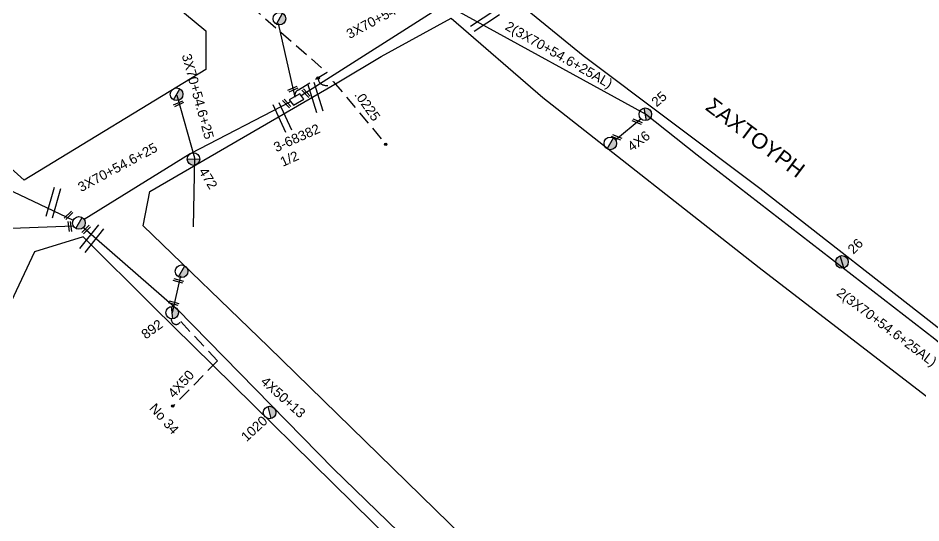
# Model space of a CAD drawing. Header units: millimetres. Extents: x 898 to 5598, y 789 to 3443.
# Drawn here: x 2067.9 to 2237.5, y 1443 to 1537.7 of the extents above; entities that cross this region are included whole.
import ezdxf

# ---------------------------------------------------------------- set-up
doc = ezdxf.new("R2010")
doc.units = ezdxf.units.MM
doc.linetypes.add('DASHED', pattern=[19.05, 12.7, -6.35])
for name, color, linetype in [('4x50+13_5 ΕΝΑΕΡΙΑ', 7, 'SYN_LINE'), ('Άγνωστα', 7, 'Continuous'), ('Εναέρια παροχή ΧΤ 4x16', 7, 'SYN_LINE'), ('Επιγραφές - Σχήματα', 7, 'Continuous'), ('Μηχανική τομή', 7, 'Continuous'), ('Στύλος Ξύλινος', 7, 'Continuous'), ('Στύλος Ξύλινος @ 1', 7, 'Continuous'), ('Στύλος ΦΜ', 7, 'Continuous'), ('Στύλος ΦΜ @ 1', 7, 'Continuous'), ('Συνδέσεις', 7, 'Continuous'), ('Συνεστραμμένα ΧΤ   3x70+54.6+25 AL', 7, 'SYN_LINE'), ('Τομή', 7, 'Continuous'), ('Υπόβαθρο ΔΕΗ', 7, 'Continuous'), ('Υπόγεια καλώδια Παροχών ΧΤ   .0225', 7, 'DASHED'), ('Υπόγεια καλώδια Παροχών ΧΤ   .15', 7, 'DASHED'), ('Υπόγεια καλώδια Παροχών ΧΤ   4x50AL', 7, 'DASHED')]:
    doc.layers.add(name, color=color, linetype=linetype)
doc.styles.add('arial', font='arial.ttf')
doc.styles.get("Standard").update_dxf_attribs({"font": 'arial.ttf'})
doc.linetypes.add('SYN_LINE', pattern='A,0.5,-0.0001,["/\\/\\/\\/",Standard,S=0.1,R=0,X=0,Y=-0.05],-0.25', length=0.7501)

# ---------------------------------------------------------------- blocks, each defined once
blk = doc.blocks.new('ΥΠΑΡΧΩΝ ΤΣΙΜΕΝΤΕΝΙΟΣ ΣΤΥΛΟΣ')
at = {"layer": 'Στύλος ΦΜ'}
blk.add_hatch(color=7, dxfattribs=at).paths.add_polyline_path([(-1.29, -2.28, 0.574793), (2.62, 0, 0.268822), (1.3, 2.27)])
at = {"layer": 'Στύλος ΦΜ', "color": 7}
blk.add_line((-1.29, -2.28), (1.3, 2.27), dxfattribs=at)
blk.add_circle((0, 0), 2.62, dxfattribs=at)
at = {"layer": 'Στύλος ΦΜ', "flags": 4}
for tag, p in [('ΑΡΙΘΜΟΣ', (-4.68, 8.05)), ('ΤΥΠΟΣ', (-4.91, 3.03))]:
    blk.add_attdef(tag, p, '', height=4, dxfattribs=at)
blk = doc.blocks.new('ΥΠΑΡΧΩΝ ΞΥΛΙΝΟΣ ΣΤΥΛΟΣ')
at = {"layer": 'Στύλος Ξύλινος'}
h = blk.add_hatch(color=7, dxfattribs=at)
h.paths.add_polyline_path([(-2.62, 0, 0.270008), (-1.29, -2.28), (1.3, 2.27, 0.576266)])
h.paths.add_polyline_path([(-1.29, -2.28, 0.574793), (2.62, 0, 0.268822), (1.3, 2.27)])
at = {"layer": 'Στύλος Ξύλινος', "color": 7}
blk.add_line((-1.29, -2.28), (1.3, 2.27), dxfattribs=at)
blk.add_circle((0, 0), 2.62, dxfattribs=at)
at = {"layer": 'Στύλος Ξύλινος', "flags": 4}
for tag, p in [('ΑΡΙΘΜΟΣ', (-4.91, 8.6)), ('ΤΥΠΟΣ', (-4.85, 3.39))]:
    blk.add_attdef(tag, p, '', height=4, dxfattribs=at)
blk = doc.blocks.new('ΤΟΜΗ')
at = {"layer": 'Τομή', "ltscale": 40}
for p, q in [((-5.68, 0), (5.68, 0)), ((5.68, -2.33), (-5.68, -2.33))]:
    blk.add_line(p, q, dxfattribs=at)
blk = doc.blocks.new('ΜΗΧΑΝΙΚΗ ΤΟΜΗ')
at = {"layer": 'Μηχανική τομή', "ltscale": 40}
for p, q in [((-1.89, 0.78), (1.89, 0.78)), ((1.89, 0), (-1.89, 0))]:
    blk.add_line(p, q, dxfattribs=at)
blk = doc.blocks.new('_ΣΥΝΔΕΣΗ')
at = {"layer": 'Συνδέσεις', "linetype": 'SYN_LINE', "ltscale": 40}
blk.add_hatch(color=256, dxfattribs=at).paths.add_polyline_path([(0.5, -0.01, 1), (-0.5, -0.01, 1)])
at = {"layer": 'Συνδέσεις'}
blk.add_circle((0, -0.01), 0.5, dxfattribs=at)

msp = doc.modelspace()

# ---------------------------------------------------------------- linework, layer by layer
at = {"layer": '4x50+13_5 ΕΝΑΕΡΙΑ', "color": 133, "linetype": 'Continuous'}
msp.add_lwpolyline([(2080.2, 1498.47), (2097.82, 1483.15), (2127.14, 1453.16), (2149.54, 1431.5)], dxfattribs=at)
at = {"layer": 'Άγνωστα', "color": 27, "linetype": 'SYN_LINE', "ltscale": 15}
msp.add_lwpolyline([(2097.76, 1523.27), (2101.09, 1511.54), (2100.84, 1498.58)], dxfattribs=at)
at = {"layer": 'Άγνωστα', "color": 133, "linetype": 'SYN_LINE', "ltscale": 8}
msp.add_lwpolyline([(2098.44, 1489.39), (2096.87, 1482.46), (2096.87, 1482.46)], dxfattribs=at)
at = {"layer": 'Εναέρια παροχή ΧΤ 4x16', "color": 1, "linetype": 'SYN_LINE', "ltscale": 8}
msp.add_line((2180.14, 1514.88), (2184.95, 1518.87), dxfattribs=at)
at = {"layer": 'Επιγραφές - Σχήματα', "color": 2, "linetype": 'SYN_LINE', "ltscale": 15}
msp.add_lwpolyline([(2116.78, 1536.69), (2119.87, 1522.86)], dxfattribs=at)
at = {"layer": 'Επιγραφές - Σχήματα', "linetype": 'Continuous', "ltscale": 20}
msp.add_lwpolyline([(2118.84, 1522.39), (2119.62, 1521.42), (2121.59, 1522.53), (2120.85, 1523.52), (2118.84, 1522.39)], dxfattribs=at)
at = {"layer": 'Συνεστραμμένα ΧΤ   3x70+54.6+25 AL', "color": 5, "ltscale": 20}
msp.add_lwpolyline([(1972.27, 1579.45), (2000.33, 1556.28), (2027.05, 1531.82), (2044.35, 1515.91), (2078.3, 1499.81)], dxfattribs=at)
at = {"layer": 'Συνεστραμμένα ΧΤ   3x70+54.6+25 AL', "color": 85, "linetype": 'SYN_LINE', "ltscale": 20}
msp.add_lwpolyline([(2219.27, 1579.14), (2190.14, 1563.91), (2171.71, 1553.69), (2149.12, 1540.99), (2121.09, 1523.11)], dxfattribs=at)
at = {"layer": 'Συνεστραμμένα ΧΤ   3x70+54.6+25 AL', "color": 1, "linetype": 'SYN_LINE', "ltscale": 20}
msp.add_lwpolyline([(2334.4, 1424.72), (2309.73, 1433.75), (2275.77, 1447.4), (2240.05, 1477.52), (2195.45, 1512.01), (2185.72, 1519.69), (2150.15, 1539.24)], dxfattribs=at)
at = {"layer": 'Συνεστραμμένα ΧΤ   3x70+54.6+25 AL', "color": 27, "linetype": 'SYN_LINE', "ltscale": 20}
for points in [[(2119.1, 1522.03), (2100.27, 1512.28), (2080.36, 1499.92)], [(2078.34, 1498.71), (2045.15, 1497.46), (2044.91, 1497.4)]]:
    msp.add_lwpolyline(points, dxfattribs=at)
at = {"layer": 'Υπόβαθρο ΔΕΗ'}
for points in [[(1981.12, 1586.92), (2002.15, 1617.57), (2005.16, 1621.97), (2049.36, 1582.46), (2093.39, 1543.5), (2103.21, 1535.34), (2103.19, 1528.06), (2069.08, 1507.31), (2023.43, 1548.3), (1981.19, 1586.33), (1981.12, 1586.92)], [(2195.09, 1399.89), (2195.09, 1399.89), (2167.36, 1424.94), (2135.65, 1455.88), (2114.9, 1476.12), (2091.45, 1498.77), (2092.7, 1505.21), (2127.82, 1525.55), (2136.12, 1530.53), (2149.23, 1537.7), (2166.45, 1522.8), (2207.11, 1490.96), (2240.75, 1465.08), (2270.99, 1441.06), (2329.33, 1415.71), (2293.85, 1358.36), (2194.66, 1400.07)], [(2141.98, 1435.8), (2093.39, 1483.55), (2080.16, 1496.69), (2071.03, 1493.88), (2054.89, 1459.65), (2040.26, 1429.83), (2089.81, 1409.45), (2110.9, 1401.02), (2141.98, 1435.8)]]:
    msp.add_lwpolyline(points, dxfattribs=at)
at = {"layer": 'Υπόβαθρο ΔΕΗ', "color": 0}
msp.add_lwpolyline([(2278.62, 1515.36), (2242.64, 1478.44), (2242.44, 1478.25), (2207.23, 1505.75), (2174.05, 1530.67), (2163.54, 1539.2), (2163.93, 1546.2), (2201.48, 1567.02), (2219.63, 1577.35), (2225.55, 1575.29), (2264.54, 1546.27), (2291.02, 1528.11)], close=True, dxfattribs=at)
at = {"layer": 'Υπόγεια καλώδια Παροχών ΧΤ   .0225', "color": 2, "linetype": 'DASHED', "ltscale": 0.2}
msp.add_lwpolyline([(2124.22, 1526.43, 0.695261), (2127.13, 1525.82), (2136.97, 1514.05)], format="xyb", dxfattribs=at)
at = {"layer": 'Υπόγεια καλώδια Παροχών ΧΤ   .15', "color": 2, "ltscale": 0.2}
msp.add_lwpolyline([(2097.21, 1552.64), (2125.97, 1527.49), (2120.59, 1524.23)], dxfattribs=at)
msp.add_arc((2120.85, 1523.34), 0.926, 105.8913, 199.6997, dxfattribs=at)
at = {"layer": 'Υπόγεια καλώδια Παροχών ΧΤ   4x50AL', "color": 133, "linetype": 'DASHED', "ltscale": 0.2}
msp.add_lwpolyline([(2098.47, 1480.82), (2105.37, 1473.42), (2097.11, 1464.98)], dxfattribs=at)
msp.add_arc((2097.62, 1481.18), 0.918, 165.0751, 336.7569, dxfattribs=at)

# ---------------------------------------------------------------- block references
at = {"layer": 'Μηχανική τομή'}
for p, xscale, yscale, zscale, rotation in [((2119.63, 1524.21), 0.4999999999999996, 0.4999999999999996, 0.4999999999999996, 24.48884296387536), ((2122.15, 1523.76), 0.4999999999999998, 0.4999999999999998, 0.4999999999999998, 132.9070338221545), ((2118.52, 1521.85), 0.4999999999999998, 0.4999999999999998, 0.4999999999999998, 132.9070338221545), ((2098.15, 1521.48), 0.4999999999999997, 0.4999999999999997, 0.4999999999999997, 24.63288590443169), ((2184.24, 1518.48), 0.4999999999999994, 0.4999999999999994, 0.4999999999999994, 158.0723474601361), ((2180.41, 1515.55), 0.4999999999999994, 0.4999999999999994, 0.4999999999999994, 158.0723474601361), ((2077.55, 1500.59), 0.4999999999999997, 0.4999999999999997, 0.4999999999999997, 44.76104640309429), ((2077.44, 1498.6), 0.4999999999999994, 0.4999999999999994, 0.4999999999999994, 277.6892885157527), ((2080.87, 1497.92), 0.4999999999999997, 0.4999999999999997, 0.4999999999999997, 44.76104640309429), ((2098.08, 1488.63), 0.4999999999999996, 0.4999999999999996, 0.4999999999999996, 164.5197959765633), ((2097.2, 1484.44), 0.4999999999999996, 0.4999999999999996, 0.4999999999999996, 164.5197959765633)]:
    msp.add_blockref('ΜΗΧΑΝΙΚΗ ΤΟΜΗ', p, dxfattribs=dict(at, xscale=xscale, yscale=yscale, zscale=zscale, rotation=rotation))
at = {"layer": 'Στύλος Ξύλινος @ 1', "ltscale": 40}
ref = msp.add_blockref('ΥΠΑΡΧΩΝ ΞΥΛΙΝΟΣ ΣΤΥΛΟΣ', (2222.64, 1491.99), dxfattribs=dict(at, xscale=0.449999999999818, yscale=0.449999999999818, zscale=0.449999999999818, rotation=45.36545995366112))
ref.add_attrib('ΤΥΠΟΣ', '26', (2224.8, 1493.32), dxfattribs={"layer": 'Στύλος Ξύλινος', "height": 1.8, "rotation": 45.3655, "flags": 4})
at = {"layer": 'Στύλος ΦΜ @ 1', "ltscale": 40, "xscale": 0.4499999999998181, "yscale": 0.4499999999998181, "zscale": 0.4499999999998181}
for p in [(2117.01, 1537.61), (2097.7, 1523.44), (2179.14, 1514.22), (2079.36, 1499.3), (2098.63, 1490.23)]:
    msp.add_blockref('ΥΠΑΡΧΩΝ ΤΣΙΜΕΝΤΕΝΙΟΣ ΣΤΥΛΟΣ', p, dxfattribs=at)
at = {"layer": 'Στύλος ΦΜ @ 1', "ltscale": 40}
ref = msp.add_blockref('ΥΠΑΡΧΩΝ ΤΣΙΜΕΝΤΕΝΙΟΣ ΣΤΥΛΟΣ', (2185.71, 1519.69), dxfattribs=dict(at, xscale=0.4499999999998181, yscale=0.4499999999998181, zscale=0.4499999999998181, rotation=40.78320412949297))
ref.add_attrib('ΤΥΠΟΣ', '25', (2187.82, 1520.95), dxfattribs={"layer": 'Στύλος ΦΜ', "height": 1.8, "rotation": 40.7832, "flags": 4})
ref = msp.add_blockref('ΥΠΑΡΧΩΝ ΤΣΙΜΕΝΤΕΝΙΟΣ ΣΤΥΛΟΣ', (2100.88, 1511.28), dxfattribs=dict(at, xscale=0.4499999999998181, yscale=0.4499999999998181, zscale=0.4499999999998181, rotation=301.3863738544023))
ref.add_attrib('ΤΥΠΟΣ', '472', (2101.77, 1508.99), dxfattribs={"layer": 'Στύλος ΦΜ', "height": 1.8, "rotation": 301.3864, "flags": 4})
ref = msp.add_blockref('ΥΠΑΡΧΩΝ ΤΣΙΜΕΝΤΕΝΙΟΣ ΣΤΥΛΟΣ', (2096.87, 1482.46), dxfattribs=dict(at, xscale=0.4499999999998181, yscale=0.4499999999998181, zscale=0.4499999999998181, rotation=35.95315881452014))
ref.add_attrib('ΤΥΠΟΣ', '892', (2091.91, 1477.41), dxfattribs={"layer": 'Στύλος ΦΜ', "height": 1.8, "rotation": 35.9532, "flags": 4})
ref = msp.add_blockref('ΥΠΑΡΧΩΝ ΤΣΙΜΕΝΤΕΝΙΟΣ ΣΤΥΛΟΣ', (2115.16, 1463.73), dxfattribs=dict(at, xscale=0.449999999999818, yscale=0.449999999999818, zscale=0.449999999999818, rotation=42.55313102523596))
ref.add_attrib('ΤΥΠΟΣ', '1020', (2110.82, 1458.15), dxfattribs={"layer": 'Στύλος ΦΜ', "height": 1.8, "rotation": 42.5531, "flags": 4})
at = {"layer": 'Συνδέσεις', "xscale": 0.4499999999999886, "yscale": 0.4499999999999886, "zscale": 0.4499999999999886}
for p in [(2124.28, 1526.5), (2136.97, 1514.05), (2096.98, 1464.94)]:
    msp.add_blockref('_ΣΥΝΔΕΣΗ', p, dxfattribs=at)
at = {"layer": 'Τομή', "xscale": 0.5, "yscale": 0.5, "zscale": 0.5}
for p, rotation in [((2155.93, 1536.79), 213.1155337925315), ((2123.18, 1522.67), 107.2630344551437), ((2117.01, 1518.85), 114.9300337174369), ((2075.12, 1502.95), 254.0179743699323), ((2082.21, 1495.99), 231.4596747274357)]:
    msp.add_blockref('ΤΟΜΗ', p, dxfattribs=dict(at, rotation=rotation))

# ---------------------------------------------------------------- texts
at = {"layer": 'Άγνωστα', "ltscale": 40, "attachment_point": 1, "style": 'arial'}
for s, insert, char_height, width, rotation in [('3X70+54.6+25', (2129.33, 1535.36), 1.8, 31.6072, 28.2461), ('2(3X70+54.6+25AL)', (2160.11, 1537.24), 1.8, 31.6072, 330.3898), ('3X70+54.6+25', (2100.39, 1531.23), 1.8, 31.6072, 285.3724), ('ΣΑΧΤΟΥΡΗ', (2198.51, 1523.02), 2.899, 50.9024, 323.1309), ('3-68382 1/2', (2115.68, 1514.19), 1.8, 7.1535, 24.1671), ('4Χ6', (2182.12, 1514.07), 1.8, 31.6072, 36.3719), ('3X70+54.6+25', (2078.92, 1506.64), 1.8, 31.6072, 28.2461), ('2(3X70+54.6+25AL)', (2222.55, 1487.29), 1.8, 31.6072, 323.1309), ('4X50', (2095.88, 1467.52), 1.8, 31.6072, 47.9184), ('4X50+13', (2114.55, 1470.67), 1.8, 31.6072, 318.1192), ('Nο 34', (2093.81, 1465.66), 1.8, 7.1535, 311.8343)]:
    msp.add_mtext(s, dxfattribs=dict(at, insert=insert, char_height=char_height, width=width, rotation=rotation))
at = {"layer": 'Υπόγεια καλώδια Παροχών ΧΤ   .0225', "ltscale": 0.2, "insert": (2132.46, 1524.38), "char_height": 1.8, "width": 31.6072, "attachment_point": 1, "rotation": 305.2515, "style": 'arial'}
msp.add_mtext('.0225', dxfattribs=at)

doc.saveas('drawing.dxf')
